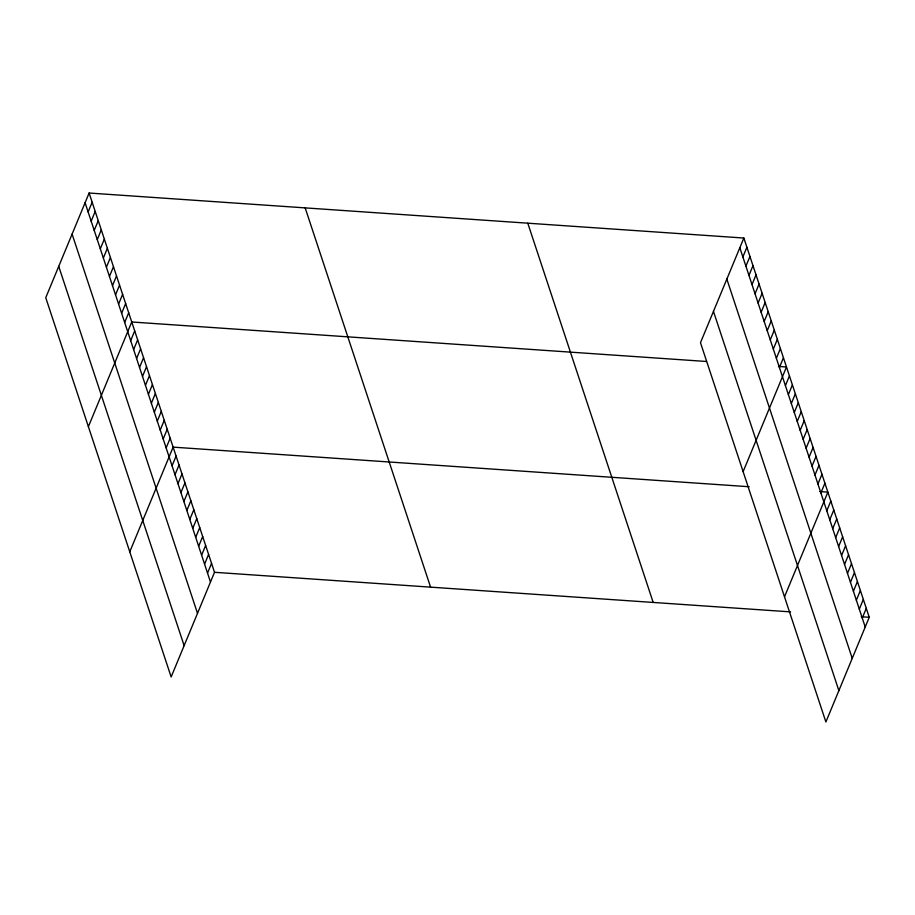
<?xml version="1.0" encoding="UTF-8"?>
<svg xmlns="http://www.w3.org/2000/svg" width="915" height="915" viewBox="0 0 915 915"><rect width="100%" height="100%" fill="white"/><g stroke="black" fill="none" stroke-linecap="round" stroke-linejoin="round"><path stroke-width="1.37" d="M89.11 193.031L45.75 297.707L171.151 676.963L214.51 572.298L89.11 193.031L743.849 238.037L869.25 617.293L825.89 721.969L700.49 342.702L743.849 238.037M88.126 211.971L92.152 202.249M91.168 221.178L95.194 211.457M94.211 230.386L98.248 220.664M97.265 239.604L101.291 229.882M100.307 248.811L104.333 239.089M103.349 258.019L107.375 248.297M106.403 267.226L110.429 257.504M109.445 276.444L113.471 266.723M112.488 285.652L116.514 275.93M115.53 294.859L119.556 285.137M118.584 304.077L122.61 294.356M121.626 313.285L125.652 303.563M124.669 322.492L128.695 312.77M88.389 426.653L131.737 321.988L706.46 361.482M130.673 340.643L134.699 330.921M133.624 349.587L137.65 339.865M136.587 358.52L140.613 348.798M139.537 367.464L143.564 357.742M142.5 376.408L146.526 366.686M145.451 385.341L149.477 375.619M148.402 394.285L152.439 384.563M151.364 403.229L155.39 393.496M154.315 412.162L158.341 402.44M157.277 421.106L161.303 411.384M160.228 430.039L164.254 420.317M163.19 438.983L167.216 429.261M166.141 447.927L170.167 438.205M129.77 551.814L173.129 447.138L749.179 486.734M172.054 465.804L176.08 456.082M175.005 474.736L179.031 465.014M177.968 483.68L181.994 473.959M180.918 492.625L184.944 482.903M183.881 501.557L187.907 491.835M186.832 510.501L190.858 500.779M189.794 519.446L193.82 509.712M192.745 528.378L196.771 518.656M195.696 537.322L199.733 527.6M198.658 546.255L202.684 536.533M201.609 555.199L205.635 545.477M204.571 564.143L208.597 554.421M207.522 573.076L211.548 563.354M742.866 256.966L746.892 247.244M745.908 266.173L749.945 256.452M748.962 275.392L752.988 265.659M752.004 284.599L756.03 274.877M755.047 293.807L759.073 284.085M758.1 303.014L762.126 293.292M761.143 312.232L765.169 302.51M764.185 321.44L768.211 311.718M767.227 330.647L771.254 320.925M770.281 339.865L774.307 330.143M773.324 349.072L777.35 339.351M776.366 358.28L780.392 348.558M779.408 367.498L783.446 357.765M743.129 471.648L786.488 366.984L778.482 366.435M785.413 385.638L789.439 375.916M788.375 394.582L792.401 384.86M791.326 403.526L795.352 393.805M794.277 412.459L798.315 402.737M797.24 421.403L801.265 411.681M800.19 430.347L804.216 420.614M803.153 439.28L807.179 429.558M806.104 448.224L810.13 438.502M809.066 457.157L813.092 447.435M812.017 466.101L816.043 456.379M814.968 475.045L819.005 465.323M817.93 483.978L821.956 474.256M820.881 492.922L824.907 483.2M784.51 596.809L827.869 492.133L819.863 491.584M826.794 510.799L830.82 501.077M829.756 519.743L833.782 510.021M832.707 528.676L836.733 518.954M835.669 537.62L839.696 527.898M838.62 546.564L842.646 536.831M841.571 555.497L845.609 545.775M844.534 564.441L848.56 554.719M847.484 573.373L851.51 563.651M850.447 582.317L854.473 572.596M853.398 591.262L857.424 581.54M856.36 600.194L860.386 590.472M859.311 609.138L863.337 599.417M862.262 618.071L866.299 608.349M214.51 572.298L790.56 611.883M861.244 616.744L869.25 617.293M739.823 247.759L865.224 627.015M726.842 279.086L852.242 658.354M713.471 311.375L838.872 690.631M527.783 223.18L653.184 602.447M305.175 207.888L430.576 587.144M85.084 202.753L210.484 582.02M72.102 234.091L197.503 613.347M58.732 266.368L184.132 645.635"/></g></svg>
